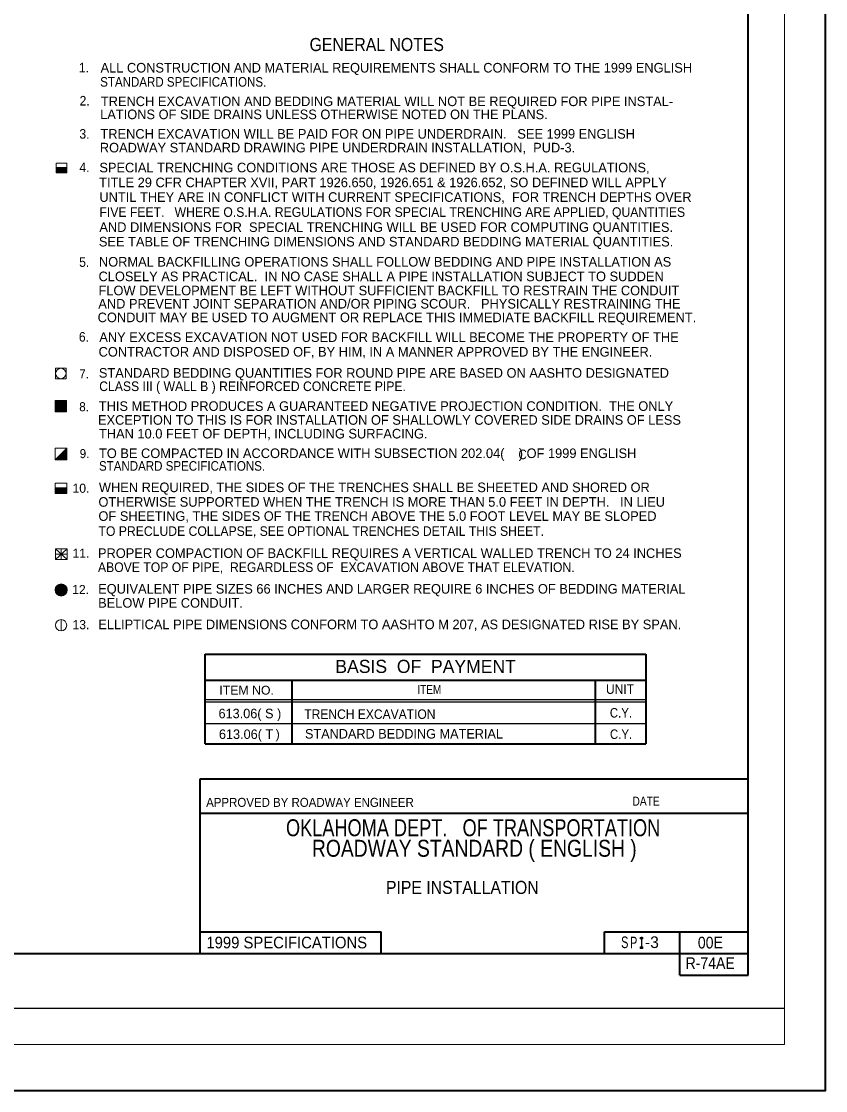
# Model space of a CAD drawing. Extents: x -63 to 307, y 317 to 587.
# Drawn here: x 197 to 307.2, y 317.1 to 463.7 of the extents above; entities that cross this region are included whole.
import ezdxf

# ---------------------------------------------------------------- set-up
doc = ezdxf.new("R2010")
doc.units = 0
doc.header["$LTSCALE"] = 0.54
doc.linetypes.add('LONG_DASHED', pattern=[7.5, 6, -1.5])
doc.layers.add('1', color=7, linetype='Continuous', lineweight=13)
doc.layers.add('25', color=7, linetype='Continuous', lineweight=35)
doc.layers.add('15', color=7, linetype='Continuous')

msp = doc.modelspace()

# ---------------------------------------------------------------- hatches: boundary and pattern name
at = {"layer": '1'}
for points in [[(203.1707, 410.2095), (203.1707, 411.7619), (201.618, 411.7619), (201.618, 410.2095)], [(203.1877, 405.2232), (201.6123, 403.6479), (203.1877, 403.6479)], [(202.4299, 386.6175, 1), (202.4299, 384.962, 1)], [(281.8076, 338.144), (282.1586, 338.144), (282.1586, 337.9448), (281.8076, 337.9448)], [(281.8076, 336.6425), (282.1586, 336.6425), (282.1586, 336.8417), (281.8076, 336.8417)]]:
    msp.add_hatch(color=256, dxfattribs=at).paths.add_polyline_path(points)
at = {"layer": '25'}
for points in [[(201.7457, 443.0054), (203.2016, 443.0054), (203.2016, 443.7134), (201.7457, 443.7134)], [(201.6101, 399.0185), (203.1862, 399.0185), (203.1862, 399.785), (201.6101, 399.785)]]:
    msp.add_hatch(color=256, dxfattribs=at).paths.add_polyline_path(points)

# ---------------------------------------------------------------- linework, layer by layer
at = {"layer": '1'}
for p, q in [((301.608, 323.4511), (301.608, 553.4337)), ((201.6575, 391.4345), (203.2307, 389.9864)), ((201.6624, 389.9841), (203.2354, 391.4395)), ((202.4441, 391.447), (202.4467, 389.9688)), ((201.6514, 390.7079), (203.2489, 390.7079)), ((202.4351, 380.1713), (202.4271, 381.7263)), ((-58.365, 323.4511), (301.608, 323.4511))]:
    msp.add_line(p, q, dxfattribs=at)
at = {"layer": '1', "lineweight": 40}
for p, q in [((296.6082, 335.9502), (296.6082, 540.9349)), ((222.1746, 376.9848), (282.5646, 376.9848)), ((222.1746, 364.6734), (222.1746, 376.9848)), ((282.5646, 376.9848), (282.5646, 364.6734)), ((222.1746, 364.6734), (282.5646, 364.6734)), ((-28.3672, 335.9502), (296.6082, 335.9502))]:
    msp.add_line(p, q, dxfattribs=at)
at = {"layer": '1', "lineweight": 35}
for p, q in [((222.1142, 373.441), (282.5646, 373.441)), ((234.0546, 373.4433), (234.0546, 364.6734)), ((275.6346, 373.4433), (275.6346, 364.6734))]:
    msp.add_line(p, q, dxfattribs=at)
at = {"layer": '1', "lineweight": 25}
for p, q in [((222.1746, 370.7703), (282.5646, 370.7703)), ((222.1746, 370.4733), (282.5646, 370.4733)), ((222.1746, 367.5033), (282.5646, 367.5033)), ((-43.3661, 328.4509), (301.608, 328.4509))]:
    msp.add_line(p, q, dxfattribs=at)
at = {"layer": '1'}
for points in [[(201.7457, 443.0054), (203.2016, 443.0054), (203.2016, 444.3246), (203.2002, 444.3246)], [(201.6668, 414.735), (201.6668, 416.1823), (202.3819, 416.1823)], [(203.097, 415.4585), (203.097, 414.735), (202.3819, 414.735), (201.6668, 414.735)], [(202.3819, 416.1823), (203.097, 416.1823), (203.097, 415.4585)], [(201.6101, 399.0185), (203.1862, 399.0185), (203.1862, 400.4464), (203.1846, 400.4464)]]:
    msp.add_lwpolyline(points, dxfattribs=at)
for points in [[(203.1707, 410.2095), (203.1707, 411.7619), (201.618, 411.7619), (201.618, 410.2095)], [(203.1877, 405.2232), (203.1877, 403.6479), (201.6123, 403.6479), (201.6123, 405.2232)], [(201.6463, 389.9688), (203.2441, 389.9688), (203.2441, 391.4468), (201.6463, 391.4468)], [(281.8076, 338.144), (282.1586, 338.144), (282.1586, 337.9448), (281.8076, 337.9448)], [(281.8076, 336.6425), (282.1586, 336.6425), (282.1586, 336.8417), (281.8076, 336.8417)]]:
    msp.add_lwpolyline(points, close=True, dxfattribs=at)
at = {"layer": '1', "linetype": 'LONG_DASHED'}
msp.add_lwpolyline([(203.1877, 405.2232), (201.6123, 403.6479), (203.1877, 403.6479)], close=True, dxfattribs=at)
at = {"layer": '1'}
for centre, radius in [((202.3818, 415.4689), 0.7151), ((202.4299, 385.7897), 0.8277), ((202.4097, 380.9487), 0.7778)]:
    msp.add_circle(centre, radius, dxfattribs=at)
for centre, radius, start, end in [((202.3819, 415.4671), 0.7151, 90.00975, 89.98374), ((202.4097, 380.9487), 0.7778, 271.86875, 88.73818)]:
    msp.add_arc(centre, radius, start, end, dxfattribs=at)
at = {"layer": '25', "lineweight": 40}
for p, q in [((221.4294, 359.848), (221.4294, 335.9548)), ((296.6082, 359.848), (221.4294, 359.848)), ((221.4294, 355.2005), (296.6082, 355.2005)), ((221.4294, 338.9338), (246.304, 338.9338)), ((246.304, 335.9548), (246.304, 338.9338)), ((276.9278, 335.9548), (276.9278, 338.9338)), ((276.9278, 338.9338), (296.6082, 338.9338)), ((287.2553, 332.976), (287.2553, 338.9338)), ((296.6082, 332.976), (296.6082, 335.9548)), ((287.2553, 332.976), (296.6082, 332.976))]:
    msp.add_line(p, q, dxfattribs=at)
at = {"layer": '25'}
msp.add_lwpolyline([(-63.2988, 317.1454), (307.2297, 317.1454), (307.2297, 587.4658), (-63.2988, 587.4658)], close=True, dxfattribs=at)
at = {"layer": '25', "lineweight": 13}
for points in [[(201.7457, 443.0054), (203.2016, 443.0054), (203.2016, 444.3246), (201.7457, 444.3246)], [(201.7457, 443.0054), (203.2016, 443.0054), (203.2016, 443.7134), (201.7457, 443.7134)], [(201.6101, 399.0185), (203.1862, 399.0185), (203.1862, 400.4464), (201.6101, 400.4464)], [(201.6101, 399.0185), (203.1862, 399.0185), (203.1862, 399.785), (201.6101, 399.785)]]:
    msp.add_lwpolyline(points, close=True, dxfattribs=at)

# ---------------------------------------------------------------- texts
at = {"layer": '1'}
for s, height, width, p in [('GENERAL NOTES', 1.8, 0.9, (236.4811, 459.6783)), ('1.', 1.315, 0.95, (204.8558, 456.7619)), ('STANDARD SPECIFICATIONS.', 1.315, 0.9, (207.7703, 454.7983)), ('2.', 1.315, 0.95, (204.9498, 452.2123)), ('3.', 1.315, 0.95, (204.9203, 447.6693)), ('4.', 1.315, 0.95, (204.9203, 443.0795)), ('FIVE FEET.   WHERE O.S.H.A. REGULATIONS FOR SPECIAL TRENCHING ARE APPLIED, QUANTITIES', 1.315, 0.95, (207.6734, 436.947)), ('5.', 1.315, 0.95, (204.8851, 430.0939)), ('6.', 1.315, 0.95, (204.8557, 419.8343)), ('CLASS III ( WALL B ) REINFORCED CONCRETE PIPE.', 1.315, 0.95, (207.6418, 413.062)), ('C', 1.315, 0.9, (265.1185, 403.718)), ('STANDARD SPECIFICATIONS.', 1.315, 0.9, (207.6088, 402.1409)), ('TO PRECLUDE COLLAPSE, SEE OPTIONAL TRENCHES DETAIL THIS SHEET.', 1.315, 0.95, (207.5438, 393.2044)), ('ABOVE TOP OF PIPE,  REGARDLESS OF  EXCAVATION ABOVE THAT ELEVATION.', 1.315, 0.95, (207.4696, 388.2532)), ('ITEM NO.', 1.2, 1.05, (224.1069, 371.4521)), ('ITEM', 1.2, 0.85, (251.2754, 371.5443)), ('UNIT', 1.3, 0.95, (277.1173, 371.5443)), ('C.Y.', 1.3, 0.9, (277.6469, 368.298)), ('TRENCH EXCAVATION', 1.3, 0.95, (235.7583, 368.1138)), ('C.Y.', 1.3, 0.9, (277.67, 365.3663)), ('S', 1.6, 0.7, (279.1938, 336.6848)), ('P', 1.6, 0.7, (280.4133, 336.6507))]:
    msp.add_text(s, height=height, dxfattribs=dict(at, width=width)).set_placement(p)
for s, height, p in [('ALL CONSTRUCTION AND MATERIAL REQUIREMENTS SHALL CONFORM TO THE 1999 ENGLISH', 1.315, (207.8256, 456.7382)), ('TRENCH EXCAVATION AND BEDDING MATERIAL WILL NOT BE REQUIRED FOR PIPE INSTAL-', 1.315, (207.8656, 452.1328)), ('LATIONS OF SIDE DRAINS UNLESS OTHERWISE NOTED ON THE PLANS.', 1.315, (207.7702, 450.3434)), ('TRENCH EXCAVATION WILL BE PAID FOR ON PIPE UNDERDRAIN.   SEE 1999 ENGLISH ', 1.315, (207.8096, 447.6708)), ('ROADWAY STANDARD DRAWING PIPE UNDERDRAIN INSTALLATION,  PUD-3.', 1.315, (207.725, 445.7848)), ('SPECIAL TRENCHING CONDITIONS ARE THOSE AS DEFINED BY O.S.H.A. REGULATIONS, ', 1.315, (207.6626, 443.05)), ('TITLE 29 CFR CHAPTER XVII, PART 1926.650, 1926.651 & 1926.652, SO DEFINED WILL APPLY', 1.315, (207.6357, 441.0148)), ('UNTIL THEY ARE IN CONFLICT WITH CURRENT SPECIFICATIONS,  FOR TRENCH DEPTHS OVER', 1.315, (207.6626, 439.0062)), ('AND DIMENSIONS FOR  SPECIAL TRENCHING WILL BE USED FOR COMPUTING QUANTITIES. ', 1.315, (207.6626, 434.8848)), ('SEE TABLE OF TRENCHING DIMENSIONS AND STANDARD BEDDING MATERIAL QUANTITIES.', 1.315, (207.5954, 432.8896)), ('NORMAL BACKFILLING OPERATIONS SHALL FOLLOW BEDDING AND PIPE INSTALLATION AS ', 1.315, (207.6023, 430.1298)), ('CLOSELY AS PRACTICAL.  IN NO CASE SHALL A PIPE INSTALLATION SUBJECT TO SUDDEN', 1.315, (207.5448, 428.1296)), ('FLOW DEVELOPMENT BE LEFT WITHOUT SUFFICIENT BACKFILL TO RESTRAIN THE CONDUIT', 1.315, (207.5448, 426.1922)), ('AND PREVENT JOINT SEPARATION AND/OR PIPING SCOUR.   PHYSICALLY RESTRAINING THE', 1.315, (207.516, 424.3811)), ('CONDUIT MAY BE USED TO AUGMENT OR REPLACE THIS IMMEDIATE BACKFILL REQUIREMENT.', 1.315, (207.4223, 422.5062)), ('ANY EXCESS EXCAVATION NOT USED FOR BACKFILL WILL BECOME THE PROPERTY OF THE ', 1.315, (207.6488, 419.7968)), ('CONTRACTOR AND DISPOSED OF, BY HIM, IN A MANNER APPROVED BY THE ENGINEER.', 1.315, (207.5552, 417.788)), ('STANDARD BEDDING QUANTITIES FOR ROUND PIPE ARE BASED ON AASHTO DESIGNATED ', 1.315, (207.5936, 414.8943)), ('THIS METHOD PRODUCES A GUARANTEED NEGATIVE PROJECTION CONDITION.  THE ONLY ', 1.315, (207.585, 410.3448)), ('TO BE COMPACTED IN ACCORDANCE WITH SUBSECTION 202.04(    ) OF 1999 ENGLISH ', 1.315, (207.6088, 403.8771)), ('WHEN REQUIRED, THE SIDES OF THE TRENCHES SHALL BE SHEETED AND SHORED OR ', 1.315, (207.5952, 399.2026)), ('OTHERWISE SUPPORTED WHEN THE TRENCH IS MORE THAN 5.0 FEET IN DEPTH.   IN LIEU', 1.315, (207.5378, 397.2023)), ('OF SHEETING, THE SIDES OF THE TRENCH ABOVE THE 5.0 FOOT LEVEL MAY BE SLOPED ', 1.315, (207.5378, 395.265)), ('PROPER COMPACTION OF BACKFILL REQUIRES A VERTICAL WALLED TRENCH TO 24 INCHES ', 1.315, (207.4696, 390.1818)), ('EQUIVALENT PIPE SIZES 66 INCHES AND LARGER REQUIRE 6 INCHES OF BEDDING MATERIAL', 1.315, (207.4929, 385.2901)), ('BELOW PIPE CONDUIT.', 1.315, (207.4929, 383.3615)), ('ELLIPTICAL PIPE DIMENSIONS CONFORM TO AASHTO M 207, AS DESIGNATED RISE BY SPAN.', 1.315, (207.5093, 380.4132)), ('BASIS  OF  PAYMENT', 1.8, (240.0178, 374.4099)), ('613.06( S )', 1.3, (223.9988, 368.2059)), ('613.06( T ', 1.3, (224.0523, 365.3663)), (')', 1.237, (231.8347, 365.4199)), ('STANDARD BEDDING MATERIAL', 1.3, (235.8504, 365.4199)), ('I', 1.6, (281.7081, 336.6455)), ('-3', 1.6, (282.4671, 336.6984))]:
    msp.add_text(s, height=height, dxfattribs=at).set_placement(p)
at = {"layer": '15', "width": 0.9}
msp.add_text('PIPE INSTALLATION', height=1.8, dxfattribs=at).set_placement((246.9454, 344.107))
at = {"layer": '25'}
for s, height, width, p in [('7.', 1.25, 0.95, (204.905, 414.8022)), ('8.', 1.25, 0.95, (204.905, 410.289)), ('9.', 1.25, 0.95, (204.9676, 403.8632)), ('APPROVED BY ROADWAY ENGINEER', 1.237, 0.95, (222.3044, 356.0478)), ('DATE', 1.237, 0.85, (280.7433, 356.2127)), ('OKLAHOMA DEPT.   OF TRANSPORTATION', 2.327, 0.8, (233.2475, 352.0275)), ('ROADWAY STANDARD ( ENGLISH )', 2.327, 0.85, (236.8033, 349.2089)), ('1999 SPECIFICATIONS', 1.6, 0.95, (222.3378, 336.6508)), ('00E', 1.6, 0.9, (289.715, 336.6398)), ('R-74AE', 1.6, 0.9, (288.0317, 333.8247))]:
    msp.add_text(s, height=height, dxfattribs=dict(at, width=width)).set_placement(p)
for s, height, p in [('EXCEPTION TO THIS IS FOR INSTALLATION OF SHALLOWLY COVERED SIDE DRAINS OF LESS', 1.315, (207.4728, 408.4435)), ('THAN 10.0 FEET OF DEPTH, INCLUDING SURFACING.', 1.315, (207.6083, 406.5633)), ('10.', 1.25, (203.9753, 399.1132)), ('11.', 1.25, (203.9753, 390.2031)), ('12.', 1.25, (203.9288, 385.2248)), ('13.', 1.25, (203.9753, 380.4092))]:
    msp.add_text(s, height=height, dxfattribs=at).set_placement(p)

doc.saveas('drawing.dxf')
